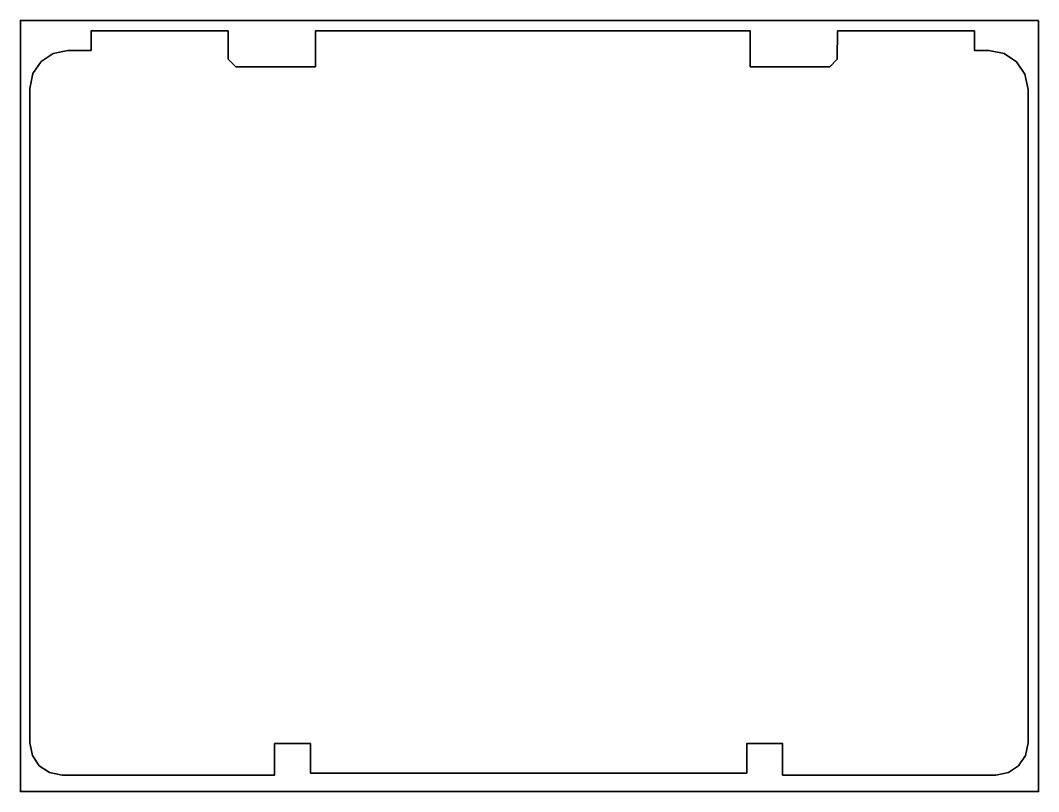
# Model space of a CAD drawing. Header units: millimetres. Extents: x -136 to 346, y -34 to 331.
import ezdxf

# ---------------------------------------------------------------- set-up
doc = ezdxf.new("R2010")
doc.units = ezdxf.units.MM
doc.header["$MEASUREMENT"] = 0
doc.layers.get('0').update_dxf_attribs({"lineweight": 0})
doc.layers.add('Safety', color=7, linetype='Continuous', lineweight=0)

msp = doc.modelspace()

# ---------------------------------------------------------------- linework, layer by layer
at = {"color": 250, "lineweight": 35, "true_color": 0x1d1d1b}
msp.add_lwpolyline([(341.26, -11.14), (340.06, -17.09), (336.78, -21.95), (331.93, -25.22), (325.98, -26.42), (224.95, -26.42), (224.95, -11.48), (207.95, -11.48), (207.95, -25.48), (1.19, -25.48), (1.19, -11.48), (-15.81, -11.48), (-15.81, -26.42), (-116.47, -26.42), (-122.41, -25.22), (-127.27, -21.95), (-130.54, -17.09), (-131.74, -11.14), (-131.74, 299.02), (-130.32, 306.01), (-126.45, 311.74), (-120.72, 315.61), (-113.73, 317.03), (-102.72, 317.03), (-102.72, 326.26), (-93.68, 326.26), (-37.86, 326.26), (-37.72, 312.8), (-34.22, 309.27), (3.53, 309.29), (3.53, 326.26), (104.76, 326.26), (209.61, 326.26), (209.61, 309.29), (247.36, 309.27), (250.86, 312.8), (251, 326.26), (315.86, 326.26), (315.86, 317.03), (322.71, 317.03), (329.91, 315.57), (335.81, 311.58), (339.79, 305.69), (341.26, 298.48), (341.26, 290.82)], close=True, dxfattribs=at)
at = {"layer": 'Safety', "color": 250, "lineweight": 35, "true_color": 0x1d1d1b}
msp.add_lwpolyline([(346.26, 331.26), (-136.26, 331.26), (-136.26, -34.26), (346.26, -34.26)], close=True, dxfattribs=at)

doc.saveas('drawing.dxf')
